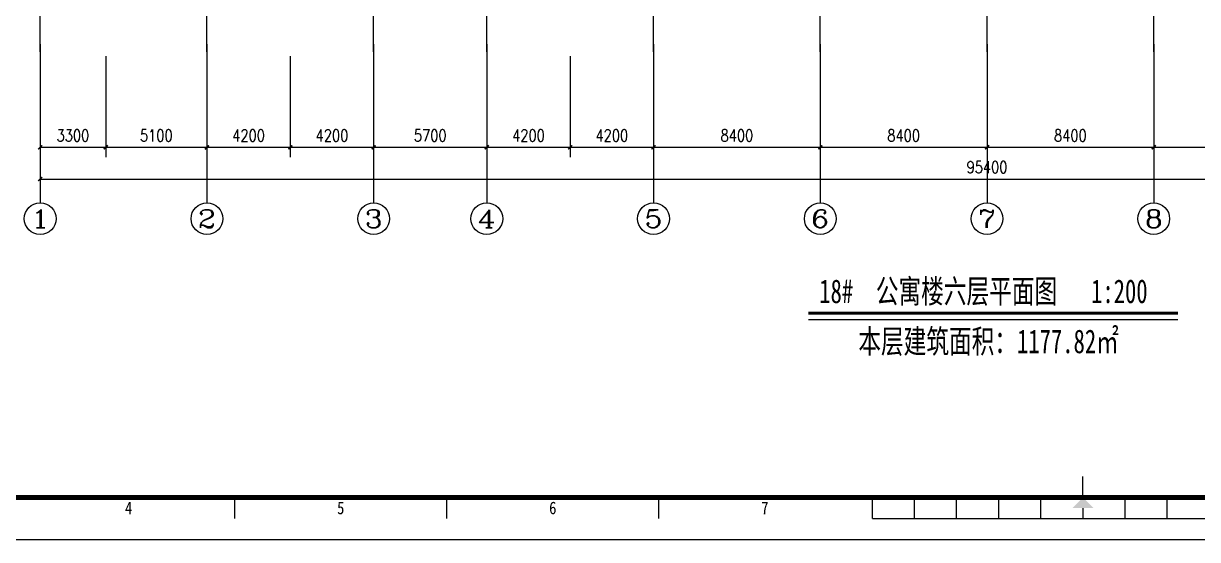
# Model space of a CAD drawing. Extents: x 122060 to 300410, y -425997 to -174060.
# Drawn here: x 159451 to 218598, y -425997 to -399973 of the extents above; entities that cross this region are included whole.
import ezdxf
from ezdxf.enums import TextEntityAlignment as Align

# ---------------------------------------------------------------- set-up
doc = ezdxf.new("R2010")
doc.units = 0
doc.header["$LTSCALE"] = 1000
doc.header["$MEASUREMENT"] = 0
doc.linetypes.add('DOTE', pattern=[2.42, 2, -0.2, 0.02, -0.2])
doc.layers.get('0').update_dxf_attribs({"linetype": 'CONTINUOUS'})
doc.layers.get('Defpoints').update_dxf_attribs({"linetype": 'CONTINUOUS'})
for name, color, linetype in [('AXIS', 3, 'CONTINUOUS'), ('AXIS_TEXT', 7, 'CONTINUOUS'), ('DIM_SYMB', 3, 'CONTINUOUS'), ('DOTE', 1, 'CONTINUOUS'), ('图框', 255, 'CONTINUOUS')]:
    doc.layers.add(name, color=color, linetype=linetype)
doc.layers.add('PUB_TEXT', color=7, linetype='CONTINUOUS', lineweight=0)
doc.styles.add('_TCH_AXIS', font='COMPLEX', dxfattribs={"bigfont": 'GBCBIG'})
doc.styles.add('COMPLEX', font='COMPLEX')
doc.styles.add('dim_font', font='SIMPLEX.shx', dxfattribs={"width": 0.8})
doc.styles.add('TKZ1', font='SIMHEI.TTF', dxfattribs={"width": 0.7})
doc.styles.add('长仿宋', font='SimSun.ttf', dxfattribs={"width": 0.7, "height": 5})
doc.dimstyles.new('DIMN200', dxfattribs={"dimscale": 2, "dimtxt": 300, "dimasz": 100, "dimexe": 250, "dimexo": 300, "dimgap": 150, "dimtad": 1, "dimdec": 0, "dimzin": 0, "dimdsep": 46, "dimtxsty": 'dim_font', "dimblk": 'ARCHTICK', "dimcen": 0.09, "dimclrt": 7, "dimazin": 2, "dimtfac": 1, "dimtdec": 0, "dimtix": 1, "dimtmove": 2, "dimatfit": 3, "dimfxl": 0, "dimtolj": 1, "dimtzin": 0, "dimarcsym": 0})

# ---------------------------------------------------------------- blocks, each defined once
blk = doc.blocks.new('图框2')
at = {"layer": '图框', "color": 0}
for p, q in [((42800, 1000), (42800, 1500)), ((22650, 500), (22650, 1000)), ((27688, 500), (27688, 1000)), ((32725, 500), (32725, 1000)), ((37800, 500), (37800, 1000)), ((38800, 500), (38800, 1000)), ((39800, 500), (39800, 1000)), ((40800, 500), (40800, 1000)), ((41800, 500), (41800, 1000)), ((43800, 500), (43800, 1000)), ((44800, 500), (44800, 1000)), ((37800, 500), (47800, 500)), ((0, 0), (84100, 0))]:
    blk.add_line(p, q, dxfattribs=at)
at = {"layer": '图框', "color": 0, "const_width": 120}
blk.add_lwpolyline([(83100, 58400), (2500, 58400), (2500, 1000), (83100, 1000)], close=True, dxfattribs=at)
at = {"layer": '图框', "color": 0, "const_width": 30}
blk.add_lwpolyline([(42800, 750), (42800, 500)], dxfattribs=at)
at = {"layer": '图框', "color": 0}
blk.add_solid([(42550, 750), (43050, 750), (42800, 1000)], dxfattribs=at)
at = {"layer": '图框', "color": 0, "style": 'TKZ1', "width": 0.85}
for s, p in [('4', (20131, 750)), ('5', (25169, 750)), ('6', (30206, 750)), ('7', (35244, 750))]:
    blk.add_text(s, height=300, dxfattribs=at).set_placement(p, align=Align.MIDDLE)
blk = doc.blocks.new('_ArchTick')
at = {"color": 0, "linetype": 'ByBlock', "const_width": 0.4}
blk.add_lwpolyline([(-0.5, -0.5), (0.5, 0.5)], dxfattribs=at)
blk = doc.blocks.new('*D75')
at = {"layer": 'AXIS', "color": 0, "lineweight": -2}
for p, q in [((160293, -401618), (160293, -406718)), ((163593, -401618), (163593, -406718)), ((160293, -406218), (163593, -406218))]:
    blk.add_line(p, q, dxfattribs=at)
at = {"layer": 'Defpoints', "color": 0}
for p in [(160293, -401018), (163593, -401018), (163593, -406218)]:
    blk.add_point(p, dxfattribs=at)
at = {"layer": 'AXIS', "color": 0, "lineweight": -2, "xscale": 200, "yscale": 200, "zscale": 200, "rotation": 180}
blk.add_blockref('_ArchTick', (160293, -406218), dxfattribs=at)
at = {"layer": 'AXIS', "color": 0, "lineweight": -2, "xscale": 200, "yscale": 200, "zscale": 200}
blk.add_blockref('_ArchTick', (163593, -406218), dxfattribs=at)
at = {"layer": 'AXIS', "color": 7, "insert": (161943, -405618), "char_height": 600, "attachment_point": 5, "style": 'dim_font'}
blk.add_mtext('\\A1;3300', dxfattribs=at)
blk = doc.blocks.new('*D76')
at = {"layer": 'AXIS', "color": 0, "lineweight": -2}
for p, q in [((163593, -401618), (163593, -406718)), ((168693, -401618), (168693, -406718)), ((163593, -406218), (168693, -406218))]:
    blk.add_line(p, q, dxfattribs=at)
at = {"layer": 'Defpoints', "color": 0}
for p in [(163593, -401018), (168693, -401018), (168693, -406218)]:
    blk.add_point(p, dxfattribs=at)
at = {"layer": 'AXIS', "color": 0, "lineweight": -2, "xscale": 200, "yscale": 200, "zscale": 200, "rotation": 180}
blk.add_blockref('_ArchTick', (163593, -406218), dxfattribs=at)
at = {"layer": 'AXIS', "color": 0, "lineweight": -2, "xscale": 200, "yscale": 200, "zscale": 200}
blk.add_blockref('_ArchTick', (168693, -406218), dxfattribs=at)
at = {"layer": 'AXIS', "color": 7, "insert": (166143, -405618), "char_height": 600, "attachment_point": 5, "style": 'dim_font'}
blk.add_mtext('\\A1;5100', dxfattribs=at)
blk = doc.blocks.new('*D77')
at = {"layer": 'AXIS', "color": 0, "lineweight": -2}
for p, q in [((168693, -401618), (168693, -406718)), ((172893, -401618), (172893, -406718)), ((168693, -406218), (172893, -406218))]:
    blk.add_line(p, q, dxfattribs=at)
at = {"layer": 'Defpoints', "color": 0}
for p in [(168693, -401018), (172893, -401018), (172893, -406218)]:
    blk.add_point(p, dxfattribs=at)
at = {"layer": 'AXIS', "color": 0, "lineweight": -2, "xscale": 200, "yscale": 200, "zscale": 200, "rotation": 180}
blk.add_blockref('_ArchTick', (168693, -406218), dxfattribs=at)
at = {"layer": 'AXIS', "color": 0, "lineweight": -2, "xscale": 200, "yscale": 200, "zscale": 200}
blk.add_blockref('_ArchTick', (172893, -406218), dxfattribs=at)
at = {"layer": 'AXIS', "color": 7, "insert": (170793, -405618), "char_height": 600, "attachment_point": 5, "style": 'dim_font'}
blk.add_mtext('\\A1;4200', dxfattribs=at)
blk = doc.blocks.new('*D78')
at = {"layer": 'AXIS', "color": 0, "lineweight": -2}
for p, q in [((172893, -401618), (172893, -406718)), ((177093, -401618), (177093, -406718)), ((172893, -406218), (177093, -406218))]:
    blk.add_line(p, q, dxfattribs=at)
at = {"layer": 'Defpoints', "color": 0}
for p in [(172893, -401018), (177093, -401018), (177093, -406218)]:
    blk.add_point(p, dxfattribs=at)
at = {"layer": 'AXIS', "color": 0, "lineweight": -2, "xscale": 200, "yscale": 200, "zscale": 200, "rotation": 180}
blk.add_blockref('_ArchTick', (172893, -406218), dxfattribs=at)
at = {"layer": 'AXIS', "color": 0, "lineweight": -2, "xscale": 200, "yscale": 200, "zscale": 200}
blk.add_blockref('_ArchTick', (177093, -406218), dxfattribs=at)
at = {"layer": 'AXIS', "color": 7, "insert": (174993, -405618), "char_height": 600, "attachment_point": 5, "style": 'dim_font'}
blk.add_mtext('\\A1;4200', dxfattribs=at)
blk = doc.blocks.new('*D79')
at = {"layer": 'AXIS', "color": 0, "lineweight": -2}
for p, q in [((177093, -401618), (177093, -406718)), ((182793, -401618), (182793, -406718)), ((177093, -406218), (182793, -406218))]:
    blk.add_line(p, q, dxfattribs=at)
at = {"layer": 'Defpoints', "color": 0}
for p in [(177093, -401018), (182793, -401018), (182793, -406218)]:
    blk.add_point(p, dxfattribs=at)
at = {"layer": 'AXIS', "color": 0, "lineweight": -2, "xscale": 200, "yscale": 200, "zscale": 200, "rotation": 180}
blk.add_blockref('_ArchTick', (177093, -406218), dxfattribs=at)
at = {"layer": 'AXIS', "color": 0, "lineweight": -2, "xscale": 200, "yscale": 200, "zscale": 200}
blk.add_blockref('_ArchTick', (182793, -406218), dxfattribs=at)
at = {"layer": 'AXIS', "color": 7, "insert": (179943, -405618), "char_height": 600, "attachment_point": 5, "style": 'dim_font'}
blk.add_mtext('\\A1;5700', dxfattribs=at)
blk = doc.blocks.new('*D80')
at = {"layer": 'AXIS', "color": 0, "lineweight": -2}
for p, q in [((182793, -401618), (182793, -406718)), ((186993, -401618), (186993, -406718)), ((182793, -406218), (186993, -406218))]:
    blk.add_line(p, q, dxfattribs=at)
at = {"layer": 'Defpoints', "color": 0}
for p in [(182793, -401018), (186993, -401018), (186993, -406218)]:
    blk.add_point(p, dxfattribs=at)
at = {"layer": 'AXIS', "color": 0, "lineweight": -2, "xscale": 200, "yscale": 200, "zscale": 200, "rotation": 180}
blk.add_blockref('_ArchTick', (182793, -406218), dxfattribs=at)
at = {"layer": 'AXIS', "color": 0, "lineweight": -2, "xscale": 200, "yscale": 200, "zscale": 200}
blk.add_blockref('_ArchTick', (186993, -406218), dxfattribs=at)
at = {"layer": 'AXIS', "color": 7, "insert": (184893, -405618), "char_height": 600, "attachment_point": 5, "style": 'dim_font'}
blk.add_mtext('\\A1;4200', dxfattribs=at)
blk = doc.blocks.new('*D81')
at = {"layer": 'AXIS', "color": 0, "lineweight": -2}
for p, q in [((186993, -401618), (186993, -406718)), ((191193, -401618), (191193, -406718)), ((186993, -406218), (191193, -406218))]:
    blk.add_line(p, q, dxfattribs=at)
at = {"layer": 'Defpoints', "color": 0}
for p in [(186993, -401018), (191193, -401018), (191193, -406218)]:
    blk.add_point(p, dxfattribs=at)
at = {"layer": 'AXIS', "color": 0, "lineweight": -2, "xscale": 200, "yscale": 200, "zscale": 200, "rotation": 180}
blk.add_blockref('_ArchTick', (186993, -406218), dxfattribs=at)
at = {"layer": 'AXIS', "color": 0, "lineweight": -2, "xscale": 200, "yscale": 200, "zscale": 200}
blk.add_blockref('_ArchTick', (191193, -406218), dxfattribs=at)
at = {"layer": 'AXIS', "color": 7, "insert": (189093, -405618), "char_height": 600, "attachment_point": 5, "style": 'dim_font'}
blk.add_mtext('\\A1;4200', dxfattribs=at)
blk = doc.blocks.new('*D82')
at = {"layer": 'AXIS', "color": 0, "lineweight": -2}
for p, q in [((191193, -401618), (191193, -406718)), ((199593, -401618), (199593, -406718)), ((191193, -406218), (199593, -406218))]:
    blk.add_line(p, q, dxfattribs=at)
at = {"layer": 'Defpoints', "color": 0}
for p in [(191193, -401018), (199593, -401018), (199593, -406218)]:
    blk.add_point(p, dxfattribs=at)
at = {"layer": 'AXIS', "color": 0, "lineweight": -2, "xscale": 200, "yscale": 200, "zscale": 200, "rotation": 180}
blk.add_blockref('_ArchTick', (191193, -406218), dxfattribs=at)
at = {"layer": 'AXIS', "color": 0, "lineweight": -2, "xscale": 200, "yscale": 200, "zscale": 200}
blk.add_blockref('_ArchTick', (199593, -406218), dxfattribs=at)
at = {"layer": 'AXIS', "color": 7, "insert": (195393, -405618), "char_height": 600, "attachment_point": 5, "style": 'dim_font'}
blk.add_mtext('\\A1;8400', dxfattribs=at)
blk = doc.blocks.new('*D83')
at = {"layer": 'AXIS', "color": 0, "lineweight": -2}
for p, q in [((199593, -401618), (199593, -406718)), ((207993, -401618), (207993, -406718)), ((199593, -406218), (207993, -406218))]:
    blk.add_line(p, q, dxfattribs=at)
at = {"layer": 'Defpoints', "color": 0}
for p in [(199593, -401018), (207993, -401018), (207993, -406218)]:
    blk.add_point(p, dxfattribs=at)
at = {"layer": 'AXIS', "color": 0, "lineweight": -2, "xscale": 200, "yscale": 200, "zscale": 200, "rotation": 180}
blk.add_blockref('_ArchTick', (199593, -406218), dxfattribs=at)
at = {"layer": 'AXIS', "color": 0, "lineweight": -2, "xscale": 200, "yscale": 200, "zscale": 200}
blk.add_blockref('_ArchTick', (207993, -406218), dxfattribs=at)
at = {"layer": 'AXIS', "color": 7, "insert": (203793, -405618), "char_height": 600, "attachment_point": 5, "style": 'dim_font'}
blk.add_mtext('\\A1;8400', dxfattribs=at)
blk = doc.blocks.new('*D84')
at = {"layer": 'AXIS', "color": 0, "lineweight": -2}
for p, q in [((207993, -401618), (207993, -406718)), ((216393, -401618), (216393, -406718)), ((207993, -406218), (216393, -406218))]:
    blk.add_line(p, q, dxfattribs=at)
at = {"layer": 'Defpoints', "color": 0}
for p in [(207993, -401018), (216393, -401018), (216393, -406218)]:
    blk.add_point(p, dxfattribs=at)
at = {"layer": 'AXIS', "color": 0, "lineweight": -2, "xscale": 200, "yscale": 200, "zscale": 200, "rotation": 180}
blk.add_blockref('_ArchTick', (207993, -406218), dxfattribs=at)
at = {"layer": 'AXIS', "color": 0, "lineweight": -2, "xscale": 200, "yscale": 200, "zscale": 200}
blk.add_blockref('_ArchTick', (216393, -406218), dxfattribs=at)
at = {"layer": 'AXIS', "color": 7, "insert": (212193, -405618), "char_height": 600, "attachment_point": 5, "style": 'dim_font'}
blk.add_mtext('\\A1;8400', dxfattribs=at)
blk = doc.blocks.new('*D85')
at = {"layer": 'AXIS', "color": 0, "lineweight": -2}
for p, q in [((216393, -401618), (216393, -406718)), ((224793, -401618), (224793, -406718)), ((216393, -406218), (224793, -406218))]:
    blk.add_line(p, q, dxfattribs=at)
at = {"layer": 'Defpoints', "color": 0}
for p in [(216393, -401018), (224793, -401018), (224793, -406218)]:
    blk.add_point(p, dxfattribs=at)
at = {"layer": 'AXIS', "color": 0, "lineweight": -2, "xscale": 200, "yscale": 200, "zscale": 200, "rotation": 180}
blk.add_blockref('_ArchTick', (216393, -406218), dxfattribs=at)
at = {"layer": 'AXIS', "color": 0, "lineweight": -2, "xscale": 200, "yscale": 200, "zscale": 200}
blk.add_blockref('_ArchTick', (224793, -406218), dxfattribs=at)
at = {"layer": 'AXIS', "color": 7, "insert": (220593, -405618), "char_height": 600, "attachment_point": 5, "style": 'dim_font'}
blk.add_mtext('\\A1;8400', dxfattribs=at)
blk = doc.blocks.new('*D93')
at = {"layer": 'AXIS', "color": 0, "lineweight": -2}
for p, q in [((160293, -401618), (160293, -408318)), ((255693, -401618), (255693, -408318)), ((160293, -407818), (255693, -407818))]:
    blk.add_line(p, q, dxfattribs=at)
at = {"layer": 'Defpoints', "color": 0}
for p in [(160293, -401018), (255693, -401018), (255693, -407818)]:
    blk.add_point(p, dxfattribs=at)
at = {"layer": 'AXIS', "color": 0, "lineweight": -2, "xscale": 200, "yscale": 200, "zscale": 200, "rotation": 180}
blk.add_blockref('_ArchTick', (160293, -407818), dxfattribs=at)
at = {"layer": 'AXIS', "color": 0, "lineweight": -2, "xscale": 200, "yscale": 200, "zscale": 200}
blk.add_blockref('_ArchTick', (255693, -407818), dxfattribs=at)
at = {"layer": 'AXIS', "color": 7, "insert": (207993, -407218), "char_height": 600, "attachment_point": 5, "style": 'dim_font'}
blk.add_mtext('\\A1;95400', dxfattribs=at)
blk = doc.blocks.new('_AXISO')
blk.add_circle((0, 0), 0.5)
at = {"layer": 'AXIS_TEXT', "style": 'COMPLEX', "width": 1.041667}
blk.add_attdef('A', text='', height=0.56, dxfattribs=at).set_placement((-0.25, -0.28), (0.25, -0.28), align=Align.FIT)

msp = doc.modelspace()

# ---------------------------------------------------------------- linework, layer by layer
at = {"layer": 'AXIS'}
for p, q in [((160292.7, -401018.4), (160292.7, -409018.4)), ((168692.7, -401018.4), (168692.7, -409018.4)), ((177092.7, -401018.4), (177092.7, -409018.4)), ((182792.7, -401018.4), (182792.7, -409018.4)), ((191192.7, -401018.4), (191192.7, -409018.4)), ((199592.7, -401018.4), (199592.7, -409018.4)), ((207992.7, -401018.4), (207992.7, -409018.4)), ((216392.7, -401018.4), (216392.7, -409018.4))]:
    msp.add_line(p, q, dxfattribs=at)
at = {"layer": 'DIM_SYMB', "const_width": 157.5}
msp.add_lwpolyline([(198992.9, -414582.2), (217610.4, -414582.2)], dxfattribs=at)
at = {"layer": 'DIM_SYMB'}
msp.add_lwpolyline([(198992.9, -414897.2), (217610.4, -414897.2)], dxfattribs=at)
at = {"layer": 'DOTE', "linetype": 'DOTE'}
for p, q in [((160292.7, -401400.9), (160292.7, -374585.9)), ((168692.7, -401400.9), (168692.7, -374585.9)), ((177092.7, -401400.9), (177092.7, -374585.9)), ((182792.7, -401400.9), (182792.7, -374585.9)), ((191192.7, -401400.9), (191192.7, -374585.9)), ((199592.7, -401400.9), (199592.7, -374585.9)), ((207992.7, -401400.9), (207992.7, -374585.9)), ((216392.7, -401400.9), (216392.7, -374585.9))]:
    msp.add_line(p, q, dxfattribs=at)

# ---------------------------------------------------------------- block references
at = {"layer": 'AXIS'}
ref = msp.add_blockref('_AXISO', (160292.7, -409818.4), dxfattribs=dict(at, xscale=1600, yscale=1600, zscale=1600))
ref.add_attrib('A', '1', dxfattribs={"layer": 'AXIS_TEXT', "height": 905.1, "style": '_TCH_AXIS', "width": 2.333333}).set_placement((159840.2, -410270.9), (160745.3, -410270.9), align=Align.FIT)
ref = msp.add_blockref('_AXISO', (168692.7, -409818.4), dxfattribs=dict(at, xscale=1600, yscale=1600, zscale=1600))
ref.add_attrib('A', '2', dxfattribs={"layer": 'AXIS_TEXT', "height": 905.1, "style": '_TCH_AXIS', "width": 1.5}).set_placement((168240.2, -410270.9), (169145.3, -410270.9), align=Align.FIT)
ref = msp.add_blockref('_AXISO', (177092.7, -409818.4), dxfattribs=dict(at, xscale=1600, yscale=1600, zscale=1600))
ref.add_attrib('A', '3', dxfattribs={"layer": 'AXIS_TEXT', "height": 905.1, "style": '_TCH_AXIS', "width": 1.5}).set_placement((176640.2, -410270.9), (177545.3, -410270.9), align=Align.FIT)
ref = msp.add_blockref('_AXISO', (182792.7, -409818.4), dxfattribs=dict(at, xscale=1600, yscale=1600, zscale=1600))
ref.add_attrib('A', '4', dxfattribs={"layer": 'AXIS_TEXT', "height": 905.1, "style": '_TCH_AXIS', "width": 1.3125}).set_placement((182340.2, -410270.9), (183245.3, -410270.9), align=Align.FIT)
ref = msp.add_blockref('_AXISO', (191192.7, -409818.4), dxfattribs=dict(at, xscale=1600, yscale=1600, zscale=1600))
ref.add_attrib('A', '5', dxfattribs={"layer": 'AXIS_TEXT', "height": 905.1, "style": '_TCH_AXIS', "width": 1.5}).set_placement((190740.2, -410270.9), (191645.3, -410270.9), align=Align.FIT)
ref = msp.add_blockref('_AXISO', (199592.7, -409818.4), dxfattribs=dict(at, xscale=1600, yscale=1600, zscale=1600))
ref.add_attrib('A', '6', dxfattribs={"layer": 'AXIS_TEXT', "height": 905.1, "style": '_TCH_AXIS', "width": 1.5}).set_placement((199140.2, -410270.9), (200045.3, -410270.9), align=Align.FIT)
ref = msp.add_blockref('_AXISO', (207992.7, -409818.4), dxfattribs=dict(at, xscale=1600, yscale=1600, zscale=1600))
ref.add_attrib('A', '7', dxfattribs={"layer": 'AXIS_TEXT', "height": 905.1, "style": '_TCH_AXIS', "width": 1.5}).set_placement((207540.2, -410270.9), (208445.3, -410270.9), align=Align.FIT)
ref = msp.add_blockref('_AXISO', (216392.7, -409818.4), dxfattribs=dict(at, xscale=1600, yscale=1600, zscale=1600))
ref.add_attrib('A', '8', dxfattribs={"layer": 'AXIS_TEXT', "height": 905.1, "style": '_TCH_AXIS', "width": 1.5}).set_placement((215940.2, -410270.9), (216845.3, -410270.9), align=Align.FIT)
at = {"layer": '图框', "color": 0, "linetype": 'ByBlock', "xscale": 2.120689655188471, "yscale": 2.120689654489979, "zscale": 2.120689654490778}
msp.add_blockref('图框2', (122059.6, -425997.5), dxfattribs=at)

# ---------------------------------------------------------------- texts
at = {"layer": 'PUB_TEXT', "style": '长仿宋', "width": 0.7}
for s, p in [('18#  公寓楼六层平面图   1:200', (199541.5, -414074.5)), ('本层建筑面积：1177.82㎡', (201509.4, -416600.6))]:
    msp.add_text(s, height=1196.203, dxfattribs=at).set_placement(p)

# ---------------------------------------------------------------- dimensions: what is measured, and where the dimension line sits
at = {"layer": 'AXIS'}
for p1, p2, distance, picture, middle in [((160292.7, -401018.4), (163592.7, -401018.4), -5200, '*D75', (161942.7, -405618.4)), ((160292.7, -401018.4), (255692.7, -401018.4), -6800, '*D93', (207992.7, -407218.4)), ((163592.7, -401018.4), (168692.7, -401018.4), -5200, '*D76', (166142.7, -405618.4)), ((168692.7, -401018.4), (172892.7, -401018.4), -5200, '*D77', (170792.7, -405618.4)), ((172892.7, -401018.4), (177092.7, -401018.4), -5200, '*D78', (174992.7, -405618.4)), ((177092.7, -401018.4), (182792.7, -401018.4), -5200, '*D79', (179942.7, -405618.4)), ((182792.7, -401018.4), (186992.7, -401018.4), -5200, '*D80', (184892.7, -405618.4)), ((186992.7, -401018.4), (191192.7, -401018.4), -5200, '*D81', (189092.7, -405618.4)), ((191192.7, -401018.4), (199592.7, -401018.4), -5200, '*D82', (195392.7, -405618.4)), ((199592.7, -401018.4), (207992.7, -401018.4), -5200, '*D83', (203792.7, -405618.4)), ((207992.7, -401018.4), (216392.7, -401018.4), -5200, '*D84', (212192.7, -405618.4)), ((216392.7, -401018.4), (224792.7, -401018.4), -5200, '*D85', (220592.7, -405618.4))]:
    dim = msp.add_aligned_dim(p1=p1, p2=p2, distance=distance, dimstyle='DIMN200', dxfattribs=at)
    dim.commit()
    dim.dimension.update_dxf_attribs({"geometry": picture, "text_midpoint": middle})

doc.saveas('drawing.dxf')
